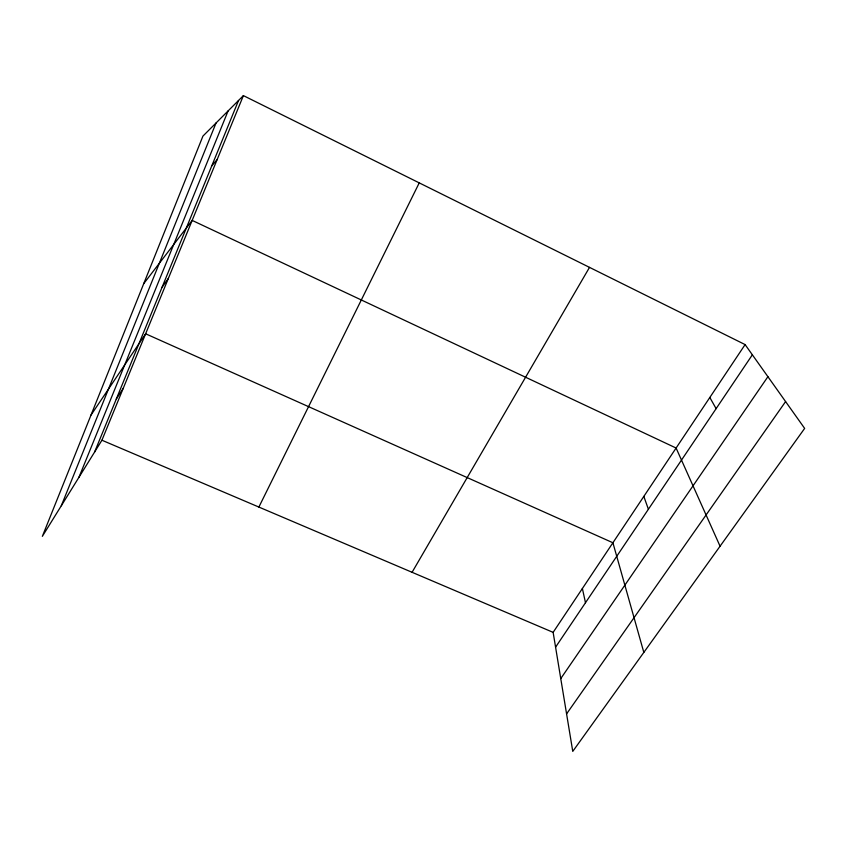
<?xml version="1.0" encoding="UTF-8"?>
<svg xmlns="http://www.w3.org/2000/svg" width="847" height="847" viewBox="0 0 847 847"><rect width="100%" height="100%" fill="white"/><g stroke="black" fill="none" stroke-linecap="round" stroke-linejoin="round"><path stroke-width="1.27" d="M61.291 505.786L216.049 122.974M78.972 477.253L228.087 110.946M94.61 452.033L238.547 100.465M243.396 95.616L202.941 136.092L42.35 536.342L101.926 440.228L243.396 95.616L745.106 344.591L804.65 428.402L572.763 751.384L553.133 632.36L745.106 344.591M258.875 507.057L419.244 182.878M412.076 572.297L589.512 267.377M116.261 399.138L123.27 388.222M91.01 415.072L145.631 333.782L612.91 542.758L643.826 652.412M555.568 647.172L752.358 354.808M560.756 678.595L767.911 376.693M566.579 713.894L785.593 401.584M162.073 287.26L168.352 278.419M143.757 283.618L192.174 220.411L676.097 448.031L720.066 546.22M211.771 165.864L217.16 159.543M101.926 440.228L553.133 632.36M709.828 397.476L716.117 408.656M643.826 496.416L648.4 509.259M582.387 588.517L585.489 602.725"/></g></svg>
